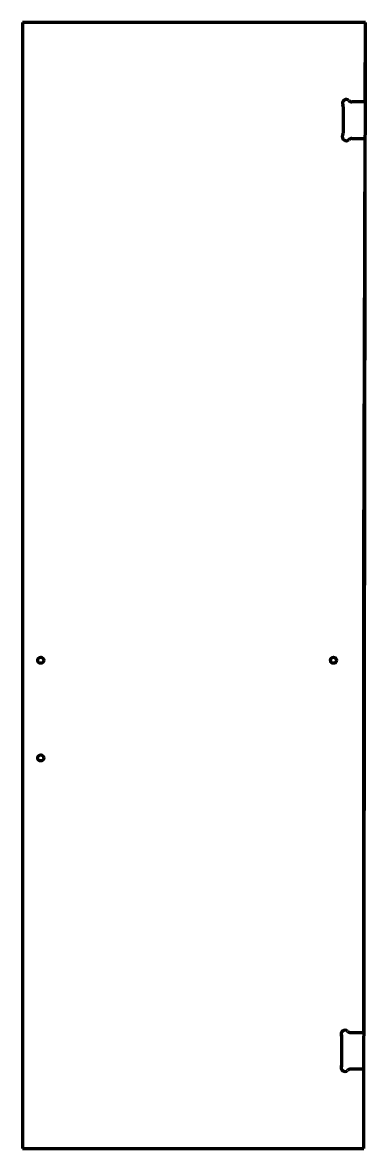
# Model space of a CAD drawing. Header units: inches. Extents: x 0 to 28.1, y 0 to 92.2.
import ezdxf

# ---------------------------------------------------------------- set-up
doc = ezdxf.new("R2010")
doc.units = ezdxf.units.IN
doc.header["$MEASUREMENT"] = 0
doc.layers.add('1', color=7, linetype='Continuous')

msp = doc.modelspace()

# ---------------------------------------------------------------- linework, layer by layer
at = {"color": 7, "lineweight": 90}
for p, q in [((0, 92.25), (0, 0)), ((28.125, 92.25), (0, 92.25)), ((28, 0), (28.125, 92.25)), ((28.107, 85.75), (28.125, 92.25)), ((28, 48), (28.098, 82.75)), ((28, 9.5), (28, 48)), ((28, 0), (28, 6.5)), ((0, 0), (28, 0))]:
    msp.add_line(p, q, dxfattribs=at)
at = {"layer": '1', "color": 7, "lineweight": 90}
for p, q in [((28, 0), (28.125, 92.25)), ((26.293, 85.344), (26.287, 83.167)), ((28.107, 85.75), (27.016, 85.753)), ((27.008, 82.753), (28.098, 82.75)), ((26.909, 9.5), (28, 9.5)), ((26.188, 6.911), (26.188, 9.089)), ((28, 6.5), (26.909, 6.5))]:
    msp.add_line(p, q, dxfattribs=at)
at = {"layer": '1', "color": 1, "lineweight": 90}
msp.add_line((28, 0), (28.125, 92.25), dxfattribs=at)
for centre in [(1.5, 40), (25.5, 40), (1.5, 32)]:
    msp.add_circle(centre, 0.25, dxfattribs=at)
at = {"layer": '1', "color": 7, "lineweight": 90}
for centre, radius, start, end in [((26.544, 85.629), 0.312, 46.49639, 204.45813), ((27.017, 86.128), 0.375, 226.49639, 269.83815), ((25.918, 85.345), 0.375, 359.83815, 384.45813), ((25.912, 83.168), 0.375, 335.21817, 359.83815), ((26.536, 82.879), 0.312, 155.21817, 313.17991), ((27.006, 82.378), 0.375, 89.83815, 133.17991), ((26.438, 9.375), 0.312, 46.65824, 204.61998), ((25.812, 9.089), 0.375, 0, 24.61998), ((26.909, 9.875), 0.375, 226.65824, 270), ((26.438, 6.625), 0.312, 155.38002, 313.34176), ((25.812, 6.911), 0.375, 335.38002, 360), ((26.909, 6.125), 0.375, 90, 133.34176)]:
    msp.add_arc(centre, radius, start, end, dxfattribs=at)

doc.saveas('drawing.dxf')
